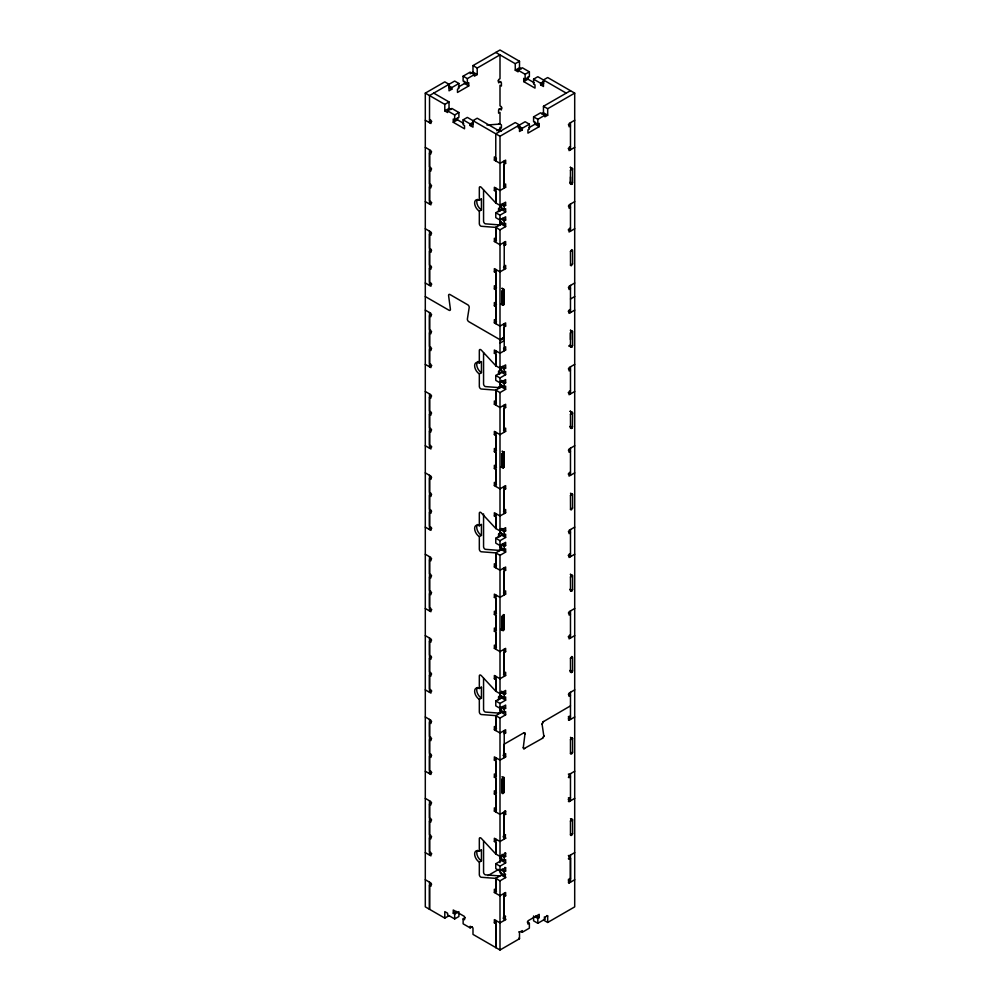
<?xml version="1.0" encoding="UTF-8"?>
<svg xmlns="http://www.w3.org/2000/svg" width="1000" height="1000" viewBox="0 0 1000 1000"><rect width="100%" height="100%" fill="white"/><g stroke="black" fill="none" stroke-linecap="round" stroke-linejoin="round"><path stroke-width="1.5" d="M449.025 915.688L444.8 918.125L425.3 906.862L425.3 93.125L444.8 81.862L449.025 84.312L449.025 90.825L451.838 89.188L451.838 87.562L458.888 83.5L458.888 88.375L457.488 89.188L457.488 92.45L468.762 85.938L468.762 82.675L467.35 83.5L463.125 81.05L463.125 76.175L470.163 72.1L474.4 74.55L474.4 76.175L477.212 74.55L477.212 68.037L472.987 65.588L472.987 72.1L477.212 74.55M431.65 884.225L429.525 885.438L429.525 909.312L429.525 882.188M431.65 836.75L429.525 837.975L429.525 851.8L430.938 852.613L430.938 855.875L425.3 852.613M431.65 819.938L429.525 821.15L429.525 834.712L430.938 835.525L430.938 838.787L429.525 837.975M431.65 802.85L429.525 804.062L429.525 817.9L430.938 818.713L430.938 821.963L429.525 821.15M431.65 755.375L429.525 756.6L429.525 770.425L430.938 771.25L430.938 774.5L425.3 771.25M431.65 738.562L429.525 739.775L429.525 753.337L430.938 754.15L430.938 757.412L429.525 756.6M431.65 721.475L429.525 722.688L429.525 736.525L430.938 737.337L430.938 740.588L429.525 739.775M431.65 674L429.525 675.225L429.525 689.05L430.938 689.875L430.938 693.125L425.3 689.875M431.637 657.188L429.525 658.4L429.525 671.963L430.938 672.775L430.938 676.038L429.525 675.225M431.65 640.1L429.525 641.312L429.525 655.15L430.938 655.962L430.938 659.212L429.525 658.4M431.65 592.625L429.525 593.85L429.525 607.688L430.938 608.5L430.938 611.75L425.3 608.5M431.637 575.812L429.525 577.025L429.525 590.588L430.938 591.413L430.938 594.663L429.525 593.85M431.65 558.725L429.525 559.938L429.525 573.775L430.938 574.587L430.938 577.85L429.525 577.025M431.65 511.25L429.525 512.475L429.525 526.312L430.938 527.125L430.938 530.375L425.3 527.125M431.637 494.438L429.525 495.65L429.525 509.212L430.938 510.037L430.938 513.288L429.525 512.475M431.65 477.35L429.525 478.562L429.525 492.4L430.938 493.212L430.938 496.475L429.525 495.65M431.65 429.875L429.525 431.1L429.525 444.938L430.938 445.75L430.938 449L425.3 445.75M431.637 413.062L429.525 414.288L429.525 427.85L430.938 428.663L430.938 431.912L429.525 431.1M431.65 395.975L429.525 397.188L429.525 411.025L430.938 411.838L430.938 415.1L429.525 414.288M431.65 348.5L429.525 349.725L429.525 363.562L430.938 364.375L430.938 367.625L425.3 364.375M431.637 331.688L429.525 332.912L429.525 346.475L430.938 347.287L430.938 350.538L429.525 349.725M431.65 314.6L429.525 315.812L429.525 329.65L430.938 330.462L430.938 333.725L429.525 332.912M431.637 267.137L429.525 268.35L429.525 282.188L430.938 283L430.938 286.25L425.3 283M431.637 250.312L429.525 251.537L429.525 265.1L430.938 265.912L430.938 269.163L429.525 268.35M431.637 233.225L429.525 234.45L429.525 248.275L430.938 249.1L430.938 252.35L429.525 251.537M431.637 185.763L429.525 186.975L429.525 200.812L430.938 201.625L430.938 204.875L425.3 201.625M431.637 168.938L429.525 170.162L429.525 183.725L430.938 184.537L430.938 187.787L429.525 186.975M431.637 151.85L429.525 153.075L429.525 166.9L430.938 167.725L430.938 170.975L429.525 170.162M444.8 918.125L444.8 911.612L447.612 913.238L447.612 914.875L454.663 918.938L458.9 916.5L458.9 912.837M500.85 210.362L498.587 211.663L498.587 208.4L500 207.587L500 136.25L467.35 117.4L463.125 119.85L463.125 124.725L464.525 125.538L464.525 128.8L453.25 122.287L453.25 119.025L454.663 119.85L458.9 117.4L458.9 112.525L451.85 108.45L447.612 110.887L447.612 112.525L444.8 110.887L444.8 104.388L425.3 93.125M444.8 110.887L449.025 108.45L449.025 101.938L433.762 93.125M458.9 911.612L454.663 914.05L453.25 913.238L453.25 909.987L464.525 916.5L464.525 919.75L463.125 918.938L463.125 923.825L470.163 927.887L472.287 926.675M454.663 918.938L454.663 914.05M453.25 122.287L457.488 119.838L457.488 117.675M458.263 87.112L464.525 83.5L464.525 81.325M470.163 927.887L470.163 926.263L472.987 927.887L472.987 934.4L500 950L519.5 938.737L519.5 932.237L522.312 930.6L522.312 932.237L521.613 931.825M500 131.375L477.212 118.212L472.987 120.662L472.987 127.163L470.163 125.538L470.163 123.912L473.338 122.088M479.325 862.113L481.45 860.888L481.45 850.037L479.325 851.263A6.65 3.837 60 0 0 474.637 853.975A6.65 3.837 60 0 0 479.325 862.113L479.325 874.638A1.988 1.15 60 0 0 481.3 877.275L495.775 878.388L500 880.837L505.637 877.575L504.938 873.913M479.325 851.263L479.325 838.737A1.988 1.15 60 0 1 481.3 838.375L495.775 853.975L500 856.425L505.637 853.162L505.637 856.425L504.225 857.237L501.637 855.738M479.325 699.362L481.45 698.138L481.45 687.288L479.325 688.512A6.65 3.837 60 0 0 474.637 691.225A6.65 3.837 60 0 0 479.325 699.362L479.325 711.888A1.988 1.15 60 0 0 481.3 714.525L495.775 715.638L500 718.088L505.637 714.825L505.637 711.575L504.225 712.387L500 709.95M479.325 688.512L479.325 675.987A1.988 1.15 60 0 1 481.3 675.625L495.775 691.225L500 693.675L505.637 690.413L505.637 693.675L504.225 694.488L501.05 692.65M479.325 536.613L481.45 535.388L481.45 524.538L479.325 525.763A6.65 3.837 60 0 0 474.637 528.475A6.65 3.837 60 0 0 479.325 536.613L479.325 549.15A1.988 1.15 60 0 0 481.3 551.775L495.775 552.888L495.775 564.55L494.363 563.737L494.363 566.987L500 570.25L505.637 567L505.637 570.25L504.225 571.062L504.225 591.688L505.637 590.862L505.637 594.125L500 597.375L500 695.837L498.587 696.65L498.587 699.912M479.325 525.763L479.325 513.237A1.988 1.15 60 0 1 481.3 512.875L495.775 528.475L500 530.925L505.637 527.663L505.637 530.925L504.225 531.737L500 529.3M479.325 373.862L481.45 372.65L481.45 361.8L479.325 363.013A6.65 3.837 60 0 0 474.637 365.725A6.65 3.837 60 0 0 479.325 373.862L479.325 386.4A1.988 1.15 60 0 0 481.3 389.025L495.775 390.138L500 392.587L505.637 389.325L505.637 386.075L504.225 386.887L500 384.45M479.325 363.013L479.325 350.487A1.988 1.15 60 0 1 481.3 350.125L495.775 365.725L500 368.175L505.637 364.913L505.637 368.175L504.225 368.988L500 366.55M479.325 211.125L481.438 209.9L481.438 199.05L479.325 200.275A6.65 3.837 60 0 0 474.625 202.987A6.65 3.837 60 0 0 479.325 211.125L479.325 223.65A1.988 1.15 60 0 0 481.3 226.275L495.775 227.4L500 229.838L505.637 226.588L505.637 223.325L504.225 224.137L500 221.7M479.325 200.275L479.325 187.738A1.988 1.15 60 0 1 481.3 187.387L495.775 202.987L500 205.425L505.637 202.175L505.637 205.425L504.225 206.238L501.05 204.412M483.562 840.975L483.562 872.2A1.988 1.15 60 0 0 485.525 874.837L500 875.95M483.562 678.225L483.562 709.45A1.988 1.15 60 0 0 485.525 712.087L500 713.2M483.562 513.913L483.562 546.7A1.988 1.15 60 0 0 485.525 549.338L500 550.45M483.562 352.725L483.562 383.95A1.988 1.15 60 0 0 485.525 386.587L500 387.7M483.562 189.988L483.562 221.213A1.988 1.15 60 0 0 485.525 223.837L500 224.95M495.775 920.438L495.775 947.562L495.775 923.688L494.363 922.875L494.363 919.613L500 922.875L505.637 919.625L504.938 915.962M503.525 896.162L505.637 895.75L505.637 892.5L500 895.75L494.363 892.487L494.363 889.237L495.775 890.05L495.775 878.388L501.413 875.138L505.637 877.575M495.775 839.062L495.775 853.975L495.775 842.312L494.363 841.5L494.363 838.238L500 841.5L505.637 838.25L504.938 834.587M503.525 814.788L505.637 814.375L505.637 811.125L500 814.375L494.363 811.112L494.363 807.862L495.775 808.675L495.775 794.837L494.363 794.025L494.363 790.775L495.775 791.587L495.775 778.025L494.363 777.212L494.363 773.95L495.775 774.775L495.775 760.938L494.363 760.125L494.363 756.862L500 760.125L505.637 756.875L505.637 753.612L503.525 754.025M504.225 733.812L505.637 733L505.637 729.75L500 733L494.363 729.737L494.363 726.488L495.775 727.3L495.775 715.638L501.413 712.387L505.637 714.825M495.775 676.312L495.775 691.225L495.775 679.562L494.363 678.75L494.363 675.487L500 678.75L505.637 675.5L505.637 672.237L504.225 673.05L504.225 652.438L505.637 651.625L505.637 648.375L500 651.625L494.363 648.363L494.363 645.113L495.775 645.925L495.775 632.087L494.363 631.275L494.363 628.025L495.775 628.837L495.775 615.275L494.363 614.462L494.363 611.213L495.775 612.025L495.775 598.188L494.363 597.375L494.363 594.113L500 597.375L500 555.337L505.637 552.075L505.637 548.825L504.225 549.637L500 547.2L501.413 546.388L501.413 549.637L495.775 552.888L495.775 567.812M495.775 513.562L495.775 528.475L495.775 516.812L494.363 516L494.363 512.75L500 516L505.637 512.75L505.637 509.487L504.225 510.312L504.225 489.688L505.637 488.875L505.637 485.625L500 488.875L500 533.088L498.587 533.9L498.587 537.163L500.85 535.862M494.363 485.625L494.363 482.362L495.775 483.175L495.775 469.35L494.363 468.525L494.363 465.275L495.775 466.087L495.775 452.525L494.363 451.712L494.363 448.462L495.775 449.275L495.775 435.438L494.363 434.625L494.363 431.375L500 434.625L505.637 431.375L505.637 428.113L504.225 428.938L504.225 408.312L505.637 407.5L505.637 404.25L500 407.5L500 488.875L494.363 485.625L496.475 484.4M500 392.587L500 407.5L494.363 404.25L494.363 400.988L495.775 401.8L495.775 390.138L501.413 386.887L505.637 389.325M495.775 350.812L495.775 365.737L495.775 354.062L494.363 353.25L494.363 350L500 353.25L505.637 350L505.637 346.75L504.225 347.562M504.225 350.812L504.225 326.938L505.637 326.125L505.637 322.875L500 326.125L494.363 322.875L494.363 319.613L495.775 320.438L495.775 306.6L494.363 305.788L494.363 302.525L495.775 303.337L495.775 289.775L494.363 288.962L494.363 285.712L495.775 286.525L495.775 272.688L494.363 271.875L494.363 268.625L500 271.875L505.637 268.625L505.637 265.375L504.225 266.188M504.225 245.562L505.637 244.75L505.637 241.5L500 244.75L494.363 241.5L494.363 238.25L495.775 239.062L495.775 227.4L501.413 224.137L505.637 226.588M495.775 188.062L495.775 202.987L495.775 191.312L494.363 190.5L494.363 187.25L500 190.5L505.637 187.25L505.637 184L504.225 184.812L504.225 164.2L505.637 163.375L505.637 160.125L500 163.375L494.363 160.125L494.363 156.875L495.775 157.688M495.775 160.938L495.775 133.812L515.262 122.562L519.5 125L519.5 131.512L522.312 129.887L522.312 128.25L529.362 124.188L529.362 129.062L527.95 129.887L527.95 133.138L539.225 126.625L539.225 123.375L537.825 124.188L533.587 121.737L533.587 116.862L540.638 112.788L544.862 115.237L544.862 116.862L547.688 115.237L547.688 108.725L574.7 93.125L574.7 906.875L547.688 922.463L543.462 920.025M504.225 920.425L504.225 893.3M504.225 839.05L504.225 811.925M504.225 778.025L504.225 791.587A1.5 0.862 -60 0 1 503.175 793.425A1.5 0.862 -60 0 1 502.113 792.812L502.113 779.25A1.5 0.862 -60 0 1 503.175 777.412A1.5 0.862 -60 0 1 504.225 778.025L504.225 791.587L502.113 792.812L502.113 779.25L504.225 778.025L501.975 776.725M504.225 757.675L504.225 730.562M504.225 676.312L504.225 649.188M504.225 594.938L504.225 567.812M504.225 513.562L504.225 486.438M504.225 432.188L504.225 405.062M504.225 323.688L504.225 337.25L500 339.738L500 370.337L498.587 371.15L498.587 374.412L500.85 373.113M502.062 288.2L504.212 289.625L504.225 303.337L503.938 304.35L501.725 303.3M504.225 269.438L504.225 242.312M504.225 188.062L504.225 160.938M525.138 79.162L525.138 74.275L529.362 71.838L529.362 76.712L525.138 79.162L523.725 78.35L523.725 81.6L535 88.112L535 84.85L533.587 84.038L533.587 79.162L537.825 76.712L566.237 93.125M528.737 127.8L535 124.188L535 122.013M537.825 124.188L537.825 119.3L544.862 115.237M570.475 855.062L570.475 882.188L568.212 880.888M570.475 339.688L570.487 332.65L571.862 330.95M570.475 176.938L570.525 184.088M570.525 265.462L570.475 251.4L571.862 249.575M572.587 182.537L572.587 168.912L570.475 170.162L570.475 183.725C573.95 179.887 572.55 186.225 570.013 182.55M570.525 428.212L570.475 414.15L571.862 412.325M570.525 509.588L570.475 495.513L571.862 493.7M570.475 265.1L572.587 263.962L572.587 250.287L570.475 251.537M570.525 590.962L570.475 576.888L571.862 575.075M570.525 672.337L570.475 658.263L571.862 656.45M570.475 170.162L571.862 168.2M570.525 346.838L572.587 345.337L572.587 331.688L570.438 330.213M570.438 411.587L572.587 412.987L572.388 427.463L570.288 426.213M571.263 509.95L572.575 508.137L572.587 494.412L570.475 495.662M569.987 589.45L572.15 590.612L572.587 589.438L572.587 575.788L570.475 577.038M570.475 671.975L572.587 670.837L572.587 657.163L570.475 658.413M572.587 589.438L570.475 590.6M543.888 735.6L543.862 736.325L542.087 724.163L542.888 721.95L570.475 705.875M525.1 733.925L525.062 733.288L523.288 747.588L523.862 748.75L542.575 738.25L543.862 736.275L542.5 738.3M572.587 263.962L571.263 265.825M572.575 345.363L572.238 346.362L570.075 345.2M572.587 670.837L572.4 671.55L570.325 670.225M523.288 747.537L523.612 748.637L524.688 748.587M499.963 712.95L500 703.438L495.775 701L495.775 705.875L500 708.312L505.637 705.062L505.637 708.312L504.225 709.137L500 706.688M499.963 387.475L500 377.938L495.775 375.5L495.775 380.375L500 382.825L505.637 379.562L505.637 382.825L504.225 383.638L501.05 381.8M499.95 550.25L500 540.688L495.775 538.25L495.775 543.125L500 545.575L505.637 542.312L505.637 545.575L504.225 546.388L501.05 544.55M499.938 224.775L500 215.188L495.775 212.75L495.775 217.625L500 220.075L505.637 216.812L505.637 220.075L504.225 220.888L500 218.45M572.362 671.625L570.288 670.337M572.35 427.537L570.125 426.512M503.9 304.425L501.45 303.65M572.275 427.675L569.987 426.7M569.987 670.825L572.312 671.725L570.1 670.675M572.212 183.65L571.237 184.45M572.2 671.925L571.263 672.7M501.512 466.312L503.725 467.425L504.188 466.425L504.225 452.45L504.225 466.087L502.175 467.675M572.175 427.837L571.263 428.575M503.787 304.575L501.587 303.475M572.125 590.65L571.213 591.337M569.825 345.525L572.212 346.4L569.975 345.363M503.75 467.388L501.375 466.463M503.7 304.7L501.3 303.788M572.038 346.637L569.487 345.825M503.612 467.562L501.2 466.613M503.562 304.862L501.1 303.925M571.912 346.775L569.675 345.675M503.438 467.738L501.012 466.725L503.288 467.85M503.413 305L500.988 303.988M543.475 721.462L542.087 724.163M571.725 346.95L569.275 345.938M571.55 347.075L568.975 346.012M500.988 629.487L503.15 630.688L504.188 629.2L504.175 614.925M472.987 65.588L500 50L519.5 61.262L519.5 67.763L515.262 70.213L515.262 63.7L495.775 52.438M477.212 68.037L500 54.875L500 78.75L498.587 79.562L498.587 82.812L500.85 81.512M470.163 73.725L472.987 72.1M463.125 76.175L467.35 78.612L474.4 74.55M444.8 104.388L449.025 101.938M515.262 63.7L519.5 61.262M515.262 70.213L518.088 71.838L518.088 70.213L522.312 67.763L529.362 71.838M431.788 121.388L429.525 122.688L429.525 95.562L454.663 81.05L458.888 83.5M447.612 110.887L454.663 114.963L458.9 112.525M523.725 81.6L527.95 79.162L534.225 82.775M533.587 79.162L540.638 83.225L543.812 81.4M470.163 125.538L473.338 123.713M540.638 83.225L540.638 84.85L543.812 83.025M501.975 107.987L498.587 109.938L498.587 113.2L500 112.387L500 124.05L486.975 125.05M496.825 130.762L500 128.938M547.688 115.237L543.462 112.788L543.462 106.287L570.475 90.688M500 136.25L525.138 121.737L529.362 124.188M541.575 113.875L543.462 112.788M494.363 160.125L496.475 158.9M431.788 202.763L429.525 204.062L429.525 149.812M574.7 120.25L569.062 123.513L569.062 126.762L570.475 125.95L568.362 124.725M494.363 190.5L496.475 189.288M570.475 146.562L569.062 147.375L569.062 150.638L574.7 147.375M495.775 212.75L501.413 209.488L505.637 211.938L505.637 208.675L504.225 209.488L500 207.05M500 215.188L505.637 211.938M498.587 225.225L500.85 223.925M494.363 241.5L496.475 240.275M431.788 284.137L429.525 285.438L429.525 231.188M574.7 201.625L569.062 204.887L569.062 208.137L570.475 207.325L568.362 206.1M494.363 271.875L496.475 270.663M570.475 227.938L569.062 228.75L569.062 232.013L574.7 228.75M494.363 288.962L496.475 287.75M501.975 288.475L504.225 289.775L502.113 291L502.175 304.925M494.363 305.788L496.475 304.562M494.363 322.875L496.475 321.65M431.788 365.513L429.525 366.812L429.525 312.562M574.7 283L569.062 286.262L569.062 289.513L570.475 288.7L568.362 287.475M570.475 299L574.7 296.562M500 339.9L504.225 337.463M500 340.538L504.225 338.1M500 343.075L504.225 340.637M494.363 353.25L496.475 352.025M570.475 309.312L569.062 310.125L569.062 313.375L574.7 310.125M495.775 375.5L501.413 372.238L505.637 374.688L505.637 371.425L504.225 372.238L500 369.8M500 377.938L505.637 374.688M498.5 387.413L500.763 386.337M498.6 387.512L500.938 386.475M498.587 387.975L501.012 386.525M494.363 404.25L496.475 403.025M431.788 446.887L429.525 448.188L429.525 393.938M574.7 364.375L569.062 367.625L569.062 370.887L570.475 370.075L568.362 368.85M494.363 434.625L496.475 433.4M570.475 390.688L569.062 391.5L569.062 394.75L574.7 391.5M494.363 451.712L496.475 450.487M570.475 414.288L572.587 413.062L570.475 411.85M494.363 468.525L496.475 467.312M570.475 427.85L572.587 426.625M431.788 528.263L429.525 529.562L429.525 475.312M574.7 445.75L569.062 449L569.062 452.262L570.475 451.45L568.362 450.225M494.363 516L496.475 514.775M570.475 472.062L569.062 472.875L569.062 476.125L574.7 472.875M495.775 538.25L501.413 534.987L505.637 537.438L505.637 534.175L504.225 534.987L500 532.55M500 540.688L505.637 537.438M498.587 550.725L500.85 549.412M570.475 509.225L572.587 508M494.363 566.987L496.475 565.775M431.788 609.637L429.525 610.938L429.525 556.688M574.7 527.125L569.062 530.375L569.062 533.638L570.475 532.825L568.362 531.6M494.363 597.375L496.475 596.15M570.475 553.438L569.062 554.25L569.062 557.5L574.7 554.25M494.363 614.462L496.475 613.237M494.363 631.275L496.475 630.062M494.363 648.363L496.475 647.15M431.788 691.012L429.525 692.312L429.525 638.062M574.7 608.5L569.062 611.75L569.062 615.013L570.475 614.2L568.362 612.975M494.363 678.75L496.475 677.525M570.475 634.812L569.062 635.625L569.062 638.875L574.7 635.625M495.775 701L501.413 697.738L505.637 700.175L505.637 696.925L504.225 697.738L500 695.3M500 703.438L505.637 700.175M498.587 713.475L500.85 712.163M494.363 729.737L496.475 728.525M431.788 772.387L429.525 773.688L429.525 719.438M574.7 689.875L569.062 693.125L569.062 696.388L570.475 695.575L568.362 694.35M523.713 732.875L525.062 733.288L523.787 732.837L504.225 744.125L504.225 754.425M494.363 760.125L496.475 758.9M568.362 716.587L570.475 716.188M568.362 719.85L569.062 720.25L574.7 717M494.363 777.212L496.475 775.987M570.475 739.788L572.587 738.562L572.587 752.125A1.5 0.862 -60 0 1 571.525 753.95A1.5 0.862 -60 0 1 570.475 753.35L570.475 739.788A1.5 0.862 -60 0 1 571.525 737.95A1.5 0.862 -60 0 1 572.587 738.562L570.475 737.337M494.363 794.025L496.475 792.812M570.475 753.35L572.587 752.125M494.363 811.112L496.475 809.9M431.788 853.763L429.525 855.062L429.525 800.812M568.362 774.1L569.062 774.5L574.7 771.25M568.362 777.35L570.475 776.95L569.763 776.538M494.363 841.5L496.475 840.275M503.525 835.4L505.637 834.987M568.362 797.962L570.475 797.562M568.362 801.225L569.062 801.625L574.7 798.375M500.7 869.85L504.225 871.875L505.637 871.062L505.637 867.812L500 871.062L495.775 868.625L495.775 863.737L501.413 860.487L505.637 862.925L505.637 859.675L504.225 860.487L500 858.05M570.475 821.162L572.587 819.938L572.587 833.5A1.5 0.862 -60 0 1 571.525 835.325A1.5 0.862 -60 0 1 570.475 834.725L570.475 821.162A1.5 0.862 -60 0 1 571.525 819.325A1.5 0.862 -60 0 1 572.587 819.938L570.475 818.713M495.775 863.737L500 866.188L505.637 862.925M487.938 875.588L498.663 869.4M570.475 834.725L572.587 833.5M500 866.188L500 872.7L504.225 875.138L505.637 874.325M453.25 913.238L456.425 911.413M494.363 892.487L496.475 891.275M568.362 855.475L569.062 855.875L574.7 852.625M463.125 918.938L465.238 917.712M568.362 858.725L570.475 858.312L570.475 878.938L568.362 879.338M494.363 922.875L496.475 921.65M503.525 916.775L505.637 916.363M568.362 882.6L569.062 883L574.7 879.75M522.312 932.237L529.362 928.162L529.362 923.288L527.95 924.1L527.95 920.837L539.225 914.325L539.225 917.588L537.825 918.4L534.65 916.575M544.163 917.175L547.688 915.962L547.688 922.463M533.587 915.962L533.587 920.837L537.825 923.288L544.862 919.212L544.862 917.588M503.512 289.037L502.125 290.863L502.113 304.562L504.225 303.337L504.225 289.788M503.512 614.538L502.125 616.362L502.175 630.425M503.512 451.788L502.113 453.725L504.175 452.2M498.6 208.888L500 210.85M498.6 371.637L500 373.488M498.6 534.388L500 536.35M498.6 697.138L500 699.1M574.7 93.125L547.688 77.537L543.462 79.975L543.462 86.487L540.638 84.85M519.5 67.763L521.375 68.85M518.088 70.213L525.138 74.275M543.462 106.287L547.688 108.725M498.025 80.862L501.413 82.825L501.413 86.075L500 85.262L500 105.875L501.413 106.688L501.413 109.95L499.15 108.65M533.587 116.862L537.825 119.3M464.525 83.5L468.762 85.938M535 124.188L539.225 126.625M568.212 148.512L570.475 149.812L570.475 122.7M448.675 85.738L451.838 87.562M518.088 125.812L522.312 128.25M448.675 87.362L451.838 89.188M518.088 127.438L522.312 129.887M499.15 123.562L501.413 124.862L501.413 128.125L500 127.3L500 130.562L501.413 131.375M570.337 167.213L572.587 168.888L570.475 167.662M570.425 167.413L572.587 168.863M449.025 108.45L450.9 109.537M463.125 119.85L470.163 123.912M570.212 182.225L572.275 183.55M569.987 182.587L572.112 183.8M457.488 119.838L463.75 123.462M429.525 119.438L430.938 120.25L430.938 123.513L425.3 120.25M503.525 162.162L505.637 163.375M503.525 186.025L505.637 187.25M425.3 147.375L430.938 150.625L430.938 153.887L429.525 153.075M568.212 229.887L570.475 231.188L570.475 204.062M502.463 203.588L505.637 205.425M502.463 218.238L505.637 220.075M503.525 243.538L505.637 244.75M503.525 267.4L505.637 268.625M425.3 228.75L430.938 232L430.938 235.263L429.525 234.45M568.212 311.262L570.475 312.562L570.475 285.438M570.462 330.288L572.587 331.688L570.475 332.912L570.475 346.475M503.525 324.913L505.637 326.125M425.3 296.562L449.012 310.25A1.988 1.15 60 0 0 450.4 309.15L448.6 295.625A1.988 1.15 60 0 1 449.988 294.538L467.8 304.825A1.988 1.15 60 0 1 469.188 307.525L467.388 318.962A1.988 1.15 60 0 0 468.775 321.662L500 339.688L500 229.838M503.525 348.775L505.637 350M425.3 310.125L430.938 313.375L430.938 316.637L429.525 315.812M568.212 392.638L570.475 393.938L570.475 366.812M502.463 366.337L505.637 368.175M570.212 411.2L572.35 412.438M570.25 411.225L572.587 412.987M501.413 380.375L505.637 382.825M503.525 406.287L505.637 407.5M503.525 430.15L505.637 431.375M425.3 391.5L430.938 394.75L430.938 398.013L429.525 397.188M568.212 474.012L570.475 475.312L570.475 448.188M570.475 493.225L572.55 494.125M503.525 487.663L505.637 488.875M503.525 511.525L505.637 512.75M425.3 472.875L430.938 476.125L430.938 479.375L429.525 478.562M568.212 555.388L570.475 556.688L570.475 529.562M501.413 528.475L505.637 530.925M570.4 574.212L572.587 575.763L570.462 574.462M502.463 543.737L505.637 545.575M501.413 549.637L505.637 552.075M570.062 589.362L572.275 590.413M495.775 552.888L500 555.337M503.525 569.038L505.637 570.25M503.525 592.9L505.637 594.125M425.3 554.25L430.938 557.5L430.938 560.75L429.525 559.938M568.212 636.763L570.475 638.062L570.475 610.938M501.3 629.275L503.488 630.438L501.1 629.425M503.525 650.413L505.637 651.625M503.525 674.275L505.637 675.5M425.3 635.625L430.938 638.875L430.938 642.125L429.525 641.312M568.212 718.138L570.475 719.438L570.475 692.312M501.413 691.225L505.637 693.675M502.463 706.488L505.637 708.312M503.525 731.775L505.637 733M503.05 755.375L505.637 756.875M425.3 717L430.938 720.25L430.938 723.5L429.525 722.688M568.212 799.513L570.475 800.812L570.475 773.688M504.938 810.713L505.637 811.125M503.05 812.887L505.637 814.375M569.763 857.913L570.475 858.312M503.05 836.75L505.637 838.25M569.763 878.525L570.475 878.938M425.3 798.363L430.938 801.625L430.938 804.875L429.525 804.062M504.938 852.763L505.637 853.162M502.113 854.388L505.637 856.425M504.938 867.4L505.637 867.812M502.113 869.038L505.637 871.062M546.975 915.55L547.688 915.962M503.525 894.525L505.637 895.75M544.163 918.812L544.862 919.212M536.062 915.75L539.225 917.588M527.25 922.062L529.362 923.288M503.05 918.125L505.637 919.625M518.787 931.825L519.5 932.237M425.3 879.737L430.938 883L430.938 886.25L429.525 885.438M518.65 938.25L519.5 938.737M569.062 717L569.062 720.25M569.062 774.5L569.062 777.763M569.062 798.375L569.062 801.625M569.062 855.875L569.062 859.137M569.062 879.75L569.062 883M537.825 918.4L537.825 923.288M527.95 76.988L527.95 79.162M504.225 206.238L504.225 209.488M504.225 220.888L504.225 224.137M504.225 368.988L504.225 372.238M504.225 383.638L504.225 386.887M504.225 531.737L504.225 534.987M504.225 546.388L504.225 549.637M504.225 694.488L504.225 697.738M504.225 709.137L504.225 712.387M504.225 815.188L504.225 835.8M504.225 857.237L504.225 860.487M504.225 871.875L504.225 875.138M504.225 896.562L504.225 917.175M501.413 206.238L501.413 209.488M501.413 221.975L501.413 224.137M501.413 368.988L501.413 372.238M501.413 384.725L501.413 386.887M501.413 532.825L501.413 534.987M501.413 695.575L501.413 697.738M501.413 709.137L501.413 712.387M501.413 857.237L501.413 860.487M501.413 872.962L501.413 875.138M500 718.088L500 862.65M500 880.837L500 950M495.775 227.4L495.775 242.312M495.775 269.438L495.775 323.688M495.775 390.15L495.775 405.062M495.775 432.188L495.775 486.438M495.775 594.938L495.775 649.188M495.775 715.638L495.775 730.562M495.775 757.688L495.775 811.938M495.775 878.388L495.775 893.312M467.35 78.612L467.35 83.5M454.663 114.963L454.663 119.85M481.45 860.888A6.65 3.837 60 0 1 477.375 850.4M481.138 849.875A6.65 3.837 60 0 1 481.45 850.037M481.45 698.138A6.65 3.837 60 0 1 477.3 692.887A6.65 3.837 60 0 1 477.537 687.45M481.138 687.125A6.65 3.837 60 0 1 481.45 687.288M481.45 535.388A6.65 3.837 60 0 1 477.225 529.938A6.65 3.837 60 0 1 477.713 524.513M481.138 524.375A6.65 3.837 60 0 1 481.45 524.538M481.45 372.65A6.65 3.837 60 0 1 477.1 366.788A6.65 3.837 60 0 1 478.125 361.463M480.825 361.488A6.65 3.837 60 0 1 481.45 361.8M481.438 209.9A6.65 3.837 60 0 1 477.375 199.412M481.138 198.888A6.65 3.837 60 0 1 481.438 199.05M502.113 616.5L502.113 630.062L504.225 628.837L504.225 615.275L502.113 616.5M502.113 453.75L502.113 467.312L502.113 453.75M504.225 452.475L502.113 451.2L504.225 452.525M504.113 629.475L502.013 628.212L504.1 629.5"/></g></svg>
